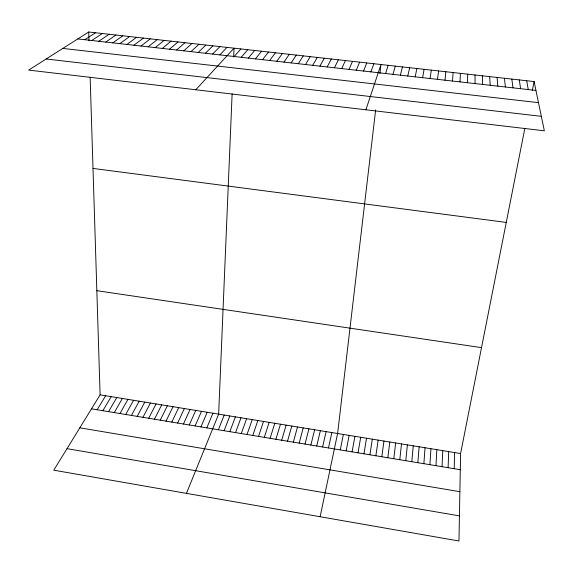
<?xml version="1.0" encoding="UTF-8"?>
<svg xmlns="http://www.w3.org/2000/svg" width="573" height="573" viewBox="0 0 573 573"><rect width="100%" height="100%" fill="white"/><g stroke="black" fill="none" stroke-linecap="round" stroke-linejoin="round"><path stroke-width="0.86" d="M524.854 128.316L460.592 453.537L458.959 540.998L53.776 470.182L100.11 394.833L90.14 77.154M467.539 82.734L467.697 74.168M454.196 468.7L454.647 452.57M448.107 467.697L448.702 451.603M232.122 93.865L218.65 414.136L186.44 493.367M233.677 56.956L234.042 48.175L195.787 89.768M460.012 81.889L460.391 73.358M442.034 466.694L442.771 450.636M435.967 465.691L436.848 449.669M429.915 464.696L430.932 448.709M452.505 81.051L453.1 72.542M423.87 463.7L425.03 447.749M417.832 462.698L419.135 446.79M411.808 461.709L413.255 445.83M445.013 80.206L445.823 71.732M405.791 460.713L407.374 444.87M399.789 459.725L401.508 443.917M375.652 109.894L337.604 433.51L320.135 516.731M379.942 73.408L380.988 64.52L365.896 109.794M393.787 458.729L395.656 442.965M437.536 79.368L438.567 70.93M387.806 457.741L389.805 442.012M381.826 456.76L383.967 441.06M375.859 455.771L378.144 440.114M430.072 78.522L431.319 70.121M369.907 454.79L372.321 439.162M363.955 453.809L366.512 438.216M358.018 452.828L360.711 437.271M422.623 77.692L424.084 69.319M352.094 451.853L354.923 436.332M346.171 450.872L349.136 435.387M532.36 90.355L534.093 81.559L88.722 32.002L28.65 70.092L544.35 130.802L534.093 81.559M340.269 449.898L343.363 434.449M415.196 76.854L416.865 68.516M328.479 447.95L331.846 432.572M322.599 446.983L326.101 431.634M407.775 76.016L409.659 67.714M316.726 446.016L320.364 430.703M310.867 445.049L314.641 429.771M400.377 75.185L402.468 66.912M305.015 444.082L308.919 428.84M299.178 443.115L303.21 427.909M293.34 442.155L297.516 426.978M392.985 74.354L395.291 66.11M287.517 441.196L291.822 426.054M281.708 440.236L286.142 425.13M275.899 439.276L280.469 424.206M385.615 73.53L388.129 65.315M270.105 438.316L274.804 423.282M264.325 437.364L269.145 422.358M258.545 436.411L263.501 421.442M252.779 435.459L257.864 420.525M247.02 434.506L252.235 419.608M370.917 71.876L373.847 63.725M241.276 433.56L246.612 418.691M235.539 432.615L241.004 417.774M229.809 431.67L235.403 416.865M224.086 430.724L229.809 415.955M363.59 71.052L366.727 62.937M218.377 429.779L224.222 415.045M356.277 70.228L359.622 62.142M206.81 427.873L212.912 413.205M200.951 426.906L207.19 412.274M195.107 425.94L201.467 411.342M348.978 69.412L352.531 61.354M189.269 424.973L195.758 410.411M183.439 424.013L190.064 409.48M177.623 423.053L184.37 408.556M341.694 68.588L345.455 60.566M171.814 422.093L178.69 407.632M166.02 421.141L173.017 406.708M160.232 420.181L167.359 405.784M334.424 67.772L338.385 59.785M154.452 419.228L161.708 404.86M148.679 418.276L156.064 403.944M327.169 66.955L331.337 58.998M142.921 417.323L150.427 403.027M137.169 416.378L144.797 402.11M131.425 415.425L139.182 401.193M319.927 66.146L324.297 58.217M125.695 414.48L133.573 400.283M119.972 413.541L127.972 399.374M114.256 412.596L122.386 398.457M312.708 65.329L317.277 57.436M108.555 411.65L116.799 397.547M102.861 410.712L111.226 396.645M97.174 409.774L105.661 395.735M305.495 64.52L310.265 56.655M298.297 63.71L303.267 55.875M291.113 62.901L296.284 55.101M283.95 62.099L289.315 54.32M276.795 61.297L282.36 53.547M269.654 60.494L275.42 52.773M262.527 59.692L268.493 52.007M255.415 58.89L261.575 51.233M248.324 58.095L254.67 50.467M241.24 57.3L247.787 49.701M234.171 56.505L240.911 48.934M219.86 54.893L226.987 47.387M212.619 54.077L219.946 46.606M205.399 53.268L212.92 45.826M198.186 52.458L205.9 45.045M190.988 51.649L198.903 44.264M183.811 50.839L191.912 43.484M176.642 50.037L184.936 42.71M169.493 49.228L177.981 41.936M162.352 48.426L171.033 41.163M155.233 47.631L164.1 40.389M148.121 46.828L157.181 39.623M141.03 46.033L150.276 38.849M133.946 45.231L143.379 38.083M126.884 44.443L136.503 37.324M119.829 43.648L129.641 36.557M112.788 42.853L122.787 35.791M105.769 42.065L115.947 35.032M98.757 41.277L109.121 34.273M91.759 40.49L102.309 33.513M84.783 39.709L95.512 32.761M77.813 38.921L535.941 90.427M62.837 48.419L538.491 102.653M46.169 58.983L541.335 116.333M93.005 168.419L506.26 222.424M96.837 290.683L481.521 347.632M100.11 394.833L460.592 453.537M91.494 408.836L460.291 469.71M79.819 427.823L459.883 491.691M67.02 448.645L459.431 515.879M526.659 80.729L528.277 89.567M519.238 79.905L520.635 88.708M511.832 79.081L513 87.848M504.441 78.257L505.386 86.996M497.063 77.434L497.787 86.136M489.7 76.617L490.202 85.284M482.351 75.801L482.631 84.432M88.722 32.002L88.994 40.683M475.017 74.984L475.074 83.586"/></g></svg>
